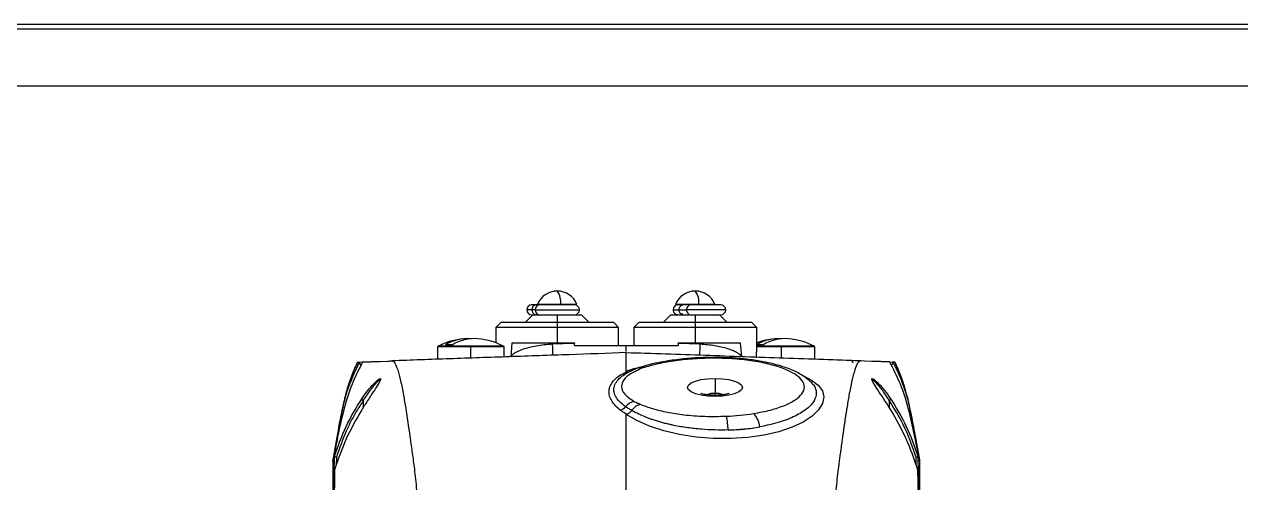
# Model space of a CAD drawing. Header units: millimetres. Extents: x -13464 to 9471, y -517 to 17126.
# Drawn here: x -10179.2 to -9932.5, y 4731.4 to 4824.3 of the extents above; entities that cross this region are included whole.
import ezdxf

# ---------------------------------------------------------------- set-up
doc = ezdxf.new("R2010")
doc.units = ezdxf.units.MM

msp = doc.modelspace()

# ---------------------------------------------------------------- linework, layer by layer
at = {"color": 7, "linetype": 'Continuous', "lineweight": 25}
for p, q in [((-9736.83, 4824.3), (-10350.43, 4824.3)), ((-9694.13, 4823.3), (-10257.13, 4823.3)), ((-9694.13, 4811.76), (-10257.13, 4811.76)), ((-10076.2, 4766.45), (-10077.28, 4766.45)), ((-10075.47, 4767.45), (-10076.28, 4767.45)), ((-10075.6, 4766.45), (-10076.2, 4766.45)), ((-10075.6, 4766.45), (-10066.6, 4766.45)), ((-10074.6, 4767.45), (-10075.47, 4767.45)), ((-10070.38, 4767.55), (-10075.1, 4767.55)), ((-10067.6, 4767.45), (-10074.6, 4767.45)), ((-10073.85, 4767.55), (-10073.85, 4767.45)), ((-10071.1, 4767.55), (-10071.1, 4767.45)), ((-10067.1, 4767.55), (-10070.38, 4767.55)), ((-10068.35, 4767.45), (-10068.35, 4767.55)), ((-10047.6, 4766.45), (-10046.38, 4766.45)), ((-10042.38, 4767.55), (-10047.1, 4767.55)), ((-10045.65, 4767.45), (-10046.6, 4767.45)), ((-10046.38, 4766.45), (-10044.92, 4766.45)), ((-10045.85, 4767.55), (-10045.85, 4767.45)), ((-10045.85, 4765.79), (-10045.85, 4765.35)), ((-10043.92, 4767.45), (-10045.65, 4767.45)), ((-10036.92, 4766.45), (-10044.92, 4766.45)), ((-10037.92, 4767.45), (-10043.92, 4767.45)), ((-10043.1, 4767.55), (-10043.1, 4767.45)), ((-10039.1, 4767.55), (-10042.38, 4767.55)), ((-10040.35, 4767.45), (-10040.35, 4767.55)), ((-10082.55, 4763.85), (-10083.55, 4762.85)), ((-10071.1, 4763.85), (-10082.55, 4763.85)), ((-10076.1, 4765.35), (-10077.6, 4763.85)), ((-10076.28, 4765.45), (-10075.47, 4765.45)), ((-10071.1, 4765.35), (-10076.1, 4765.35)), ((-10075.47, 4765.45), (-10074.6, 4765.45)), ((-10074.6, 4765.45), (-10067.6, 4765.45)), ((-10073.85, 4765.45), (-10073.85, 4765.35)), ((-10071.1, 4765.45), (-10071.1, 4765.35)), ((-10071.1, 4765.35), (-10071.1, 4763.85)), ((-10066.1, 4765.35), (-10071.1, 4765.35)), ((-10071.1, 4763.85), (-10071.1, 4762.85)), ((-10059.65, 4763.85), (-10071.1, 4763.85)), ((-10068.35, 4765.35), (-10068.35, 4765.45)), ((-10064.6, 4763.85), (-10066.1, 4765.35)), ((-10058.65, 4762.85), (-10059.65, 4763.85)), ((-10054.55, 4763.85), (-10055.55, 4762.85)), ((-10043.1, 4763.85), (-10054.55, 4763.85)), ((-10048.1, 4765.35), (-10049.6, 4763.85)), ((-10043.1, 4765.35), (-10048.1, 4765.35)), ((-10046.6, 4765.45), (-10045.85, 4765.45)), ((-10045.65, 4765.45), (-10043.92, 4765.45)), ((-10043.92, 4765.45), (-10037.92, 4765.45)), ((-10043.1, 4765.45), (-10043.1, 4765.35)), ((-10043.1, 4765.35), (-10043.1, 4763.85)), ((-10038.1, 4765.35), (-10043.1, 4765.35)), ((-10043.1, 4763.85), (-10043.1, 4762.85)), ((-10031.65, 4763.85), (-10043.1, 4763.85)), ((-10040.35, 4765.35), (-10040.35, 4765.45)), ((-10036.6, 4763.85), (-10038.1, 4765.35)), ((-10030.65, 4762.85), (-10031.65, 4763.85)), ((-10083.55, 4762.85), (-10083.55, 4759.78)), ((-10071.1, 4762.85), (-10083.55, 4762.85)), ((-10058.65, 4762.85), (-10071.1, 4762.85)), ((-10071.1, 4762.85), (-10071.1, 4759.75)), ((-10058.65, 4759.25), (-10058.65, 4762.85)), ((-10055.55, 4762.85), (-10055.55, 4759.25)), ((-10043.1, 4762.85), (-10055.55, 4762.85)), ((-10030.65, 4762.85), (-10043.1, 4762.85)), ((-10043.1, 4762.85), (-10043.1, 4759.75)), ((-10030.65, 4757.98), (-10030.65, 4762.85)), ((-10095.35, 4758.93), (-10095.35, 4756.43)), ((-10088.6, 4758.93), (-10095.35, 4758.93)), ((-10088.6, 4759.11), (-10095.24, 4759.11)), ((-10088.6, 4759.11), (-10088.6, 4758.93)), ((-10081.96, 4759.11), (-10088.6, 4759.11)), ((-10088.6, 4756.67), (-10088.6, 4758.93)), ((-10081.85, 4758.93), (-10088.6, 4758.93)), ((-10081.85, 4756.9), (-10081.85, 4758.93)), ((-10080.28, 4759.75), (-10080.52, 4756.95)), ((-10080.28, 4759.75), (-10072.1, 4759.75)), ((-10072.1, 4759.54), (-10072.1, 4759.75)), ((-10072.1, 4759.75), (-10067.6, 4759.75)), ((-10072.1, 4759.54), (-10067.6, 4759.7)), ((-10067.6, 4759.75), (-10067.6, 4759.7)), ((-10057.1, 4758.03), (-10057.1, 4759.25)), ((-10046.6, 4759.75), (-10042.1, 4759.75)), ((-10046.6, 4759.7), (-10046.6, 4759.75)), ((-10046.6, 4759.7), (-10042.1, 4759.54)), ((-10042.1, 4759.54), (-10042.1, 4759.75)), ((-10042.1, 4759.75), (-10033.93, 4759.75)), ((-10033.68, 4756.94), (-10033.93, 4759.75)), ((-10025.6, 4759.11), (-10030.65, 4759.11)), ((-10025.6, 4758.93), (-10030.65, 4758.93)), ((-10025.6, 4759.11), (-10025.6, 4758.93)), ((-10018.96, 4759.11), (-10025.6, 4759.11)), ((-10025.6, 4756.66), (-10025.6, 4758.93)), ((-10018.85, 4758.93), (-10025.6, 4758.93)), ((-10018.85, 4756.43), (-10018.85, 4758.93)), ((-10111.46, 4755.85), (-10111.19, 4755.86)), ((-10111.19, 4755.86), (-10110.52, 4755.89)), ((-10108.75, 4755.95), (-10105.45, 4756.06)), ((-10051.5, 4757.56), (-10057.1, 4757.75)), ((-10009.62, 4756.11), (-10018.85, 4756.43)), ((-10009.61, 4756.09), (-10014.38, 4756.26)), ((-10008.75, 4756.06), (-10009.46, 4756.09)), ((-10005.45, 4755.95), (-10008.75, 4756.06)), ((-10003.68, 4755.89), (-10003.01, 4755.86)), ((-10110.8, 4755.38), (-10111.05, 4755.37)), ((-10111.05, 4755.37), (-10111, 4755.3)), ((-10054.48, 4754.75), (-10056.9, 4753.7)), ((-10055.09, 4754.53), (-10056.82, 4754.03)), ((-10003.42, 4755.42), (-10003.44, 4755.42)), ((-10039.1, 4752.55), (-10039.1, 4749.52)), ((-10039.1, 4749.11), (-10039.1, 4749.52)), ((-10039.1, 4748.89), (-10039.1, 4749.11)), ((-10110.44, 4748.08), (-10110.45, 4746.66)), ((-10003.76, 4748.08), (-10003.76, 4746.66)), ((-10115.67, 4740.98), (-10116.29, 4737.51)), ((-10116.29, 4737.51), (-10115.66, 4740.97)), ((-9997.91, 4737.51), (-9998.38, 4740.09)), ((-9998.37, 4740.09), (-9997.91, 4737.51)), ((-10116.6, 4735.75), (-10116.5, 4736.33)), ((-10116.55, 4736.04), (-10116.29, 4737.51)), ((-10116.55, 4720.08), (-10116.25, 4736.75)), ((-10116.54, 4735.78), (-10116.55, 4736.04)), ((-10115.89, 4736.6), (-10115.91, 4734.94)), ((-9998.29, 4734.94), (-9998.32, 4736.6)), ((-9997.95, 4736.75), (-9997.65, 4720.08)), ((-9997.91, 4737.51), (-9997.66, 4736.04)), ((-9997.6, 4735.75), (-9997.71, 4736.33)), ((-9997.66, 4736.04), (-9997.66, 4735.78)), ((-9997.6, 4735.75), (-9997.66, 4736.04)), ((-10116.6, 4735.75), (-10116.6, 4735.75)), ((-10116.6, 4735.75), (-10116.6, 4707.24)), ((-10116.27, 4734.03), (-10116.55, 4718.05)), ((-9997.65, 4718.05), (-9997.94, 4734.03)), ((-9997.6, 4735.75), (-9997.6, 4707.24))]:
    msp.add_line(p, q, dxfattribs=at)
at = {"color": 7, "linetype": 'Continuous', "lineweight": 25, "flags": 128}
for points in [[(-10046.38, 4766.45), (-10046.35, 4766.75), (-10046.25, 4767.02), (-10046.1, 4767.24), (-10045.91, 4767.39), (-10045.69, 4767.45), (-10045.65, 4767.45)], [(-10045.65, 4765.45), (-10045.69, 4765.45), (-10045.91, 4765.52), (-10046.1, 4765.67), (-10046.25, 4765.88), (-10046.35, 4766.16), (-10046.38, 4766.45)], [(-10072.1, 4759.54), (-10072.07, 4758.63), (-10072.04, 4757.76), (-10072.02, 4757.19)], [(-10042.19, 4757.2), (-10042.17, 4757.59), (-10042.14, 4758.53), (-10042.1, 4759.54)], [(-10108.75, 4755.95), (-10106.91, 4756.01), (-10105.45, 4756.06)], [(-10005.45, 4755.95), (-10007.3, 4756.01), (-10008.75, 4756.06)], [(-10021.32, 4753.11), (-10021.32, 4753.11), (-10019.5, 4752.21), (-10018.16, 4751.18), (-10017.33, 4750.03), (-10017.04, 4748.8), (-10017.29, 4747.5), (-10018.08, 4746.18), (-10019.39, 4744.91), (-10021.2, 4743.71), (-10023.47, 4742.65), (-10026.15, 4741.75), (-10029.15, 4741.05), (-10032.43, 4740.58), (-10035.87, 4740.35), (-10039.4, 4740.38), (-10042.89, 4740.65), (-10046.3, 4741.18), (-10049.49, 4741.93), (-10052.4, 4742.87), (-10054.96, 4743.99), (-10057.1, 4745.23), (-10057.1, 4745.23)], [(-10039.1, 4748.89), (-10040.54, 4748.95), (-10041.88, 4749.14), (-10043.03, 4749.43), (-10043.92, 4749.81), (-10044.47, 4750.25), (-10044.66, 4750.72), (-10044.47, 4751.19), (-10043.92, 4751.63), (-10043.03, 4752.01), (-10041.88, 4752.3), (-10040.54, 4752.48), (-10039.1, 4752.55)], [(-10039.1, 4752.55), (-10037.66, 4752.48), (-10036.32, 4752.3), (-10035.17, 4752.01), (-10034.29, 4751.63), (-10033.73, 4751.19), (-10033.54, 4750.72), (-10033.73, 4750.25), (-10034.29, 4749.81), (-10035.17, 4749.43), (-10036.32, 4749.14), (-10037.66, 4748.95), (-10039.1, 4748.89)]]:
    msp.add_lwpolyline(points, dxfattribs=at)
at = {"color": 7, "linetype": 'Continuous', "lineweight": 25}
for centre, radius, start, end in [((-10071.1, 4765.94), 4.31, 90, 158.0387), ((-10071.1, 4765.94), 4.31, 21.9613, 90), ((-10074.09, 4768), 3.74, 353.141, 36.9952), ((-10043.1, 4765.94), 4.31, 90, 158.0387), ((-10043.1, 4765.94), 4.31, 21.9613, 90), ((-10046.09, 4768), 3.74, 353.141, 36.9952), ((-10076.28, 4766.45), 1, 90, 180), ((-10076.28, 4766.45), 1, 180, 270), ((-10075.31, 4766.57), 0.897, 100.3567, 187.5219), ((-10075.31, 4766.34), 0.897, 172.4781, 259.6433), ((-10074.6, 4766.45), 1, 90, 180), ((-10074.6, 4766.45), 1, 180, 270), ((-10067.6, 4766.45), 1, 0, 90), ((-10067.6, 4766.45), 1, 270, 0), ((-10046.6, 4766.45), 1, 90, 180), ((-10043.92, 4766.45), 1, 90, 180), ((-10043.92, 4766.45), 1, 180, 270), ((-10037.92, 4766.45), 1, 0, 90), ((-10037.92, 4766.45), 1, 270, 0), ((-10095.15, 4758.93), 0.2, 116.1949, 180), ((-10088.6, 4745.61), 15.04, 95.658, 116.1949), ((-10089.25, 4752.04), 8.58, 85.6531, 121.8672), ((-10093.11, 4753.1), 6.26, 83.8194, 96.1806), ((-10087.9, 4752.01), 8.6, 84.8111, 121.794), ((-10088.6, 4745.61), 15.04, 63.8051, 84.342), ((-10082.05, 4758.93), 0.2, 0, 63.8051), ((-10026.25, 4752.06), 8.56, 85.6355, 120.9298), ((-10025.6, 4745.61), 15.04, 95.658, 109.6218), ((-10030.11, 4753.1), 6.26, 83.8184, 95.0054), ((-10024.9, 4752.01), 8.6, 84.8111, 121.794), ((-10025.6, 4745.61), 15.04, 63.8051, 84.342), ((-10019.05, 4758.93), 0.2, 0, 63.8051), ((-10110.18, 4748.59), 0.579, 197.1323, 242.9121), ((-10039.28, 4745.34), 4.18, 87.6279, 111.2338), ((-10038.93, 4745.33), 4.19, 68.893, 92.3497), ((-10004.03, 4748.59), 0.579, 297.0879, 342.8677), ((-10058.88, 4748.3), 2.21, 284.2903, 317.8389), ((-10054.83, 4744.89), 3.08, 102.4701, 141.3881), ((-10038.75, 4793.09), 48.25, 272.3137, 278.917), ((-10048, 4742.01), 11.55, 0.4338, 14.3845), ((-10034.25, 4742.44), 4.22, 4.0143, 45.1151), ((-10038.7, 4797.9), 55.85, 272.3137, 278.917)]:
    msp.add_arc(centre, radius, start, end, dxfattribs=at)
for points, knots in [([(-10047.6, 4766.45), (-10047.59, 4766.33), (-10047.56, 4766.06), (-10047.29, 4765.71), (-10046.93, 4765.5), (-10046.44, 4765.43), (-10046.08, 4765.47), (-10045.8, 4765.46), (-10045.65, 4765.45)], [0, 0, 0, 0, 0.122018, 0.25642, 0.388348, 0.506922, 0.734729, 1, 1, 1, 1]), ([(-10080.47, 4756.94), (-10080.39, 4757.07), (-10080.26, 4757.29), (-10079.86, 4757.63), (-10079.36, 4757.93), (-10078.74, 4758.23), (-10077.91, 4758.55), (-10076.81, 4758.87), (-10075.34, 4759.18), (-10073.76, 4759.42), (-10072.65, 4759.5), (-10072.1, 4759.54)], [0, 0, 0, 0, 0.109545, 0.191831, 0.290868, 0.380637, 0.461239, 0.60069, 0.730297, 0.867416, 1, 1, 1, 1]), ([(-10067.6, 4759.25), (-10067.6, 4759.34), (-10067.6, 4759.48), (-10067.6, 4759.63), (-10067.6, 4759.7)], [0, 0, 0, 0, 0.559999, 1, 1, 1, 1]), ([(-10067.6, 4759.25), (-10065.64, 4759.25), (-10062.14, 4759.25), (-10058.64, 4759.25), (-10057.1, 4759.25)], [0, 0, 0, 0, 0.562028, 1, 1, 1, 1]), ([(-10057.1, 4759.25), (-10055.15, 4759.25), (-10051.65, 4759.25), (-10048.15, 4759.25), (-10046.6, 4759.25)], [0, 0, 0, 0, 0.558013, 1, 1, 1, 1]), ([(-10046.6, 4759.7), (-10046.6, 4759.61), (-10046.6, 4759.46), (-10046.6, 4759.32), (-10046.6, 4759.25)], [0, 0, 0, 0, 0.560001, 1, 1, 1, 1]), ([(-10042.1, 4759.54), (-10041.6, 4759.5), (-10040.59, 4759.43), (-10039.15, 4759.23), (-10037.79, 4758.96), (-10036.79, 4758.7), (-10036.08, 4758.46), (-10035.6, 4758.28), (-10035.14, 4758.08), (-10034.66, 4757.83), (-10034.14, 4757.47), (-10033.81, 4757.16), (-10033.75, 4756.96), (-10033.75, 4756.94)], [0, 0, 0, 0, 0.120604, 0.244772, 0.363241, 0.489138, 0.545043, 0.604412, 0.667275, 0.733663, 0.832802, 0.977855, 1, 1, 1, 1]), ([(-10111.61, 4755.86), (-10111.72, 4755.62), (-10111.94, 4755.15), (-10112.27, 4754.4), (-10112.59, 4753.64), (-10112.88, 4752.91), (-10113.14, 4752.18), (-10113.36, 4751.54), (-10113.54, 4750.97), (-10113.67, 4750.54), (-10113.86, 4749.86), (-10114.04, 4749.2), (-10114.19, 4748.57), (-10114.4, 4747.7), (-10114.63, 4746.63), (-10114.89, 4745.33), (-10115.18, 4743.81), (-10115.47, 4742.34), (-10115.62, 4741.36), (-10115.68, 4740.98)], [0, 0, 0, 0, 0.123144, 0.2433, 0.344751, 0.427762, 0.492607, 0.539697, 0.556882, 0.570176, 0.588816, 0.599291, 0.620084, 0.648056, 0.697531, 0.761734, 0.84135, 0.936999, 1, 1, 1, 1]), ([(-10115.66, 4740.97), (-10115.5, 4741.9), (-10114.96, 4744.93), (-10113.9, 4750.07), (-10112.1, 4753.91), (-10111.2, 4755.83)], [0, 0, 0, 0, 0.181308, 0.589596, 1, 1, 1, 1]), ([(-10113.02, 4752.22), (-10112.88, 4752.62), (-10112.45, 4753.86), (-10111.89, 4755.05), (-10111.51, 4755.85)], [0, 0, 0, 0, 0.326631, 1, 1, 1, 1]), ([(-10111.59, 4755.85), (-10111.6, 4755.85), (-10111.62, 4755.85), (-10111.47, 4755.85), (-10111.37, 4755.86), (-10111.27, 4755.86), (-10111.19, 4755.86)], [0, 0, 0, 0, 0.499524, 0.517284, 0.647363, 1, 1, 1, 1]), ([(-10111.2, 4755.83), (-10111.19, 4755.84), (-10111.19, 4755.86), (-10111.19, 4755.86), (-10111.19, 4755.86)], [0, 0, 0, 0, 0.487336, 1, 1, 1, 1]), ([(-10111.2, 4755.83), (-10111.2, 4755.81), (-10111.21, 4755.76), (-10111.18, 4755.65), (-10111.12, 4755.52), (-10111.08, 4755.43), (-10111.05, 4755.37)], [0, 0, 0, 0, 0.237929, 0.49978, 0.721685, 1, 1, 1, 1]), ([(-10110.52, 4755.89), (-10110.57, 4755.8), (-10110.66, 4755.64), (-10110.75, 4755.49), (-10110.79, 4755.42)], [0, 0, 0, 0, 0.559999, 1, 1, 1, 1]), ([(-10110.52, 4755.89), (-10110.19, 4755.9), (-10109.6, 4755.92), (-10109.01, 4755.94), (-10108.75, 4755.95)], [0, 0, 0, 0, 0.56, 1, 1, 1, 1]), ([(-10110.52, 4755.89), (-10110.52, 4755.89), (-10110.52, 4755.89), (-10110.52, 4755.89), (-10110.52, 4755.89)], [0, 0, 0, 0, 0.560002, 1, 1, 1, 1]), ([(-10105.45, 4756.06), (-10105.29, 4756.07), (-10105.08, 4756.08), (-10104.84, 4756.09), (-10104.77, 4756.09), (-10104.74, 4756.09)], [0, 0, 0, 0, 0.680373, 0.885279, 1, 1, 1, 1]), ([(-10104.74, 4756.09), (-10104.72, 4756.09), (-10104.67, 4756.11), (-10104.63, 4756.11), (-10104.61, 4756.11)], [0, 0, 0, 0, 0.4520487, 1, 1, 1, 1]), ([(-10104.61, 4756.11), (-10104.42, 4756.03), (-10104.04, 4755.86), (-10103.64, 4754.81), (-10103.45, 4754.29)], [0, 0, 0, 0, 0.503707, 1, 1, 1, 1]), ([(-10057.1, 4757.77), (-10060.95, 4757.63), (-10068.83, 4757.36), (-10080.78, 4756.94), (-10092.77, 4756.53), (-10100.7, 4756.25), (-10104.59, 4756.11)], [0, 0, 0, 0, 0.2436595, 0.4986716, 0.7537765, 1, 1, 1, 1]), ([(-10033.02, 4756.92), (-10033.06, 4756.92), (-10035.77, 4757.01), (-10041.18, 4757.21), (-10049.15, 4757.5), (-10054.44, 4757.65), (-10057.1, 4757.72)], [0, 0, 0, 0, 0.004294, 0.332179, 0.664479, 1, 1, 1, 1]), ([(-10057.1, 4754.04), (-10057.1, 4754.68), (-10057.1, 4755.97), (-10057.1, 4757.09), (-10057.1, 4757.65), (-10057.1, 4757.67), (-10057.1, 4757.68)], [0, 0, 0, 0, 0.329833, 0.661517, 0.925102, 1, 1, 1, 1]), ([(-10019.41, 4751.56), (-10019.8, 4751.94), (-10020.51, 4752.65), (-10021.81, 4753.46), (-10023.09, 4754.1), (-10024.32, 4754.59), (-10025.73, 4755.07), (-10027.37, 4755.52), (-10029.56, 4756), (-10032.18, 4756.4), (-10035.22, 4756.7), (-10038.16, 4756.82), (-10040.78, 4756.81), (-10042.64, 4756.73), (-10044.02, 4756.64), (-10045.35, 4756.52), (-10046.94, 4756.35), (-10048.79, 4756.08), (-10050.78, 4755.72), (-10052.8, 4755.27), (-10053.99, 4754.89), (-10054.56, 4754.71)], [0, 0, 0, 0, 0.065637, 0.119602, 0.161948, 0.206833, 0.246631, 0.296883, 0.352856, 0.42957, 0.50029, 0.576437, 0.638819, 0.686114, 0.70954, 0.738351, 0.783132, 0.827143, 0.880428, 0.943003, 1, 1, 1, 1]), ([(-10031.27, 4745.43), (-10030.1, 4745.65), (-10027.74, 4746.09), (-10024.89, 4747.06), (-10022.71, 4748.18), (-10021.33, 4749.44), (-10020.82, 4750.77), (-10021.25, 4752.1), (-10022.62, 4753.36), (-10024.85, 4754.48), (-10027.79, 4755.41), (-10031.27, 4756.1), (-10035.12, 4756.54), (-10039.17, 4756.69), (-10043.22, 4756.56), (-10047.1, 4756.17), (-10050.73, 4755.55), (-10052.76, 4754.96), (-10053.77, 4754.67)], [0, 0, 0, 0, 0.062588, 0.12515, 0.187697, 0.249965, 0.31249, 0.374946, 0.437235, 0.499813, 0.562393, 0.624743, 0.687279, 0.749831, 0.812158, 0.874759, 0.937222, 1, 1, 1, 1]), ([(-10009.75, 4756.07), (-10012.21, 4756.18), (-10017.28, 4756.39), (-10025.03, 4756.64), (-10030.39, 4756.82), (-10033.02, 4756.92)], [0, 0, 0, 0, 0.323773, 0.667025, 1, 1, 1, 1]), ([(-10030.71, 4756.75), (-10030.7, 4756.92), (-10030.7, 4757.25), (-10030.68, 4757.66), (-10030.66, 4757.93), (-10030.65, 4757.97), (-10030.65, 4757.98)], [0, 0, 0, 0, 0.264204, 0.528197, 0.792061, 1, 1, 1, 1]), ([(-10011.08, 4755.69), (-10011.09, 4755.75), (-10011.11, 4755.87), (-10011.22, 4756.02), (-10011.37, 4756.13), (-10011.48, 4756.15), (-10011.54, 4756.16)], [0, 0, 0, 0, 0.250472, 0.500135, 0.755395, 1, 1, 1, 1]), ([(-10009.75, 4755.98), (-10009.9, 4755.91), (-10010.23, 4755.74), (-10010.56, 4754.82), (-10010.75, 4754.29)], [0, 0, 0, 0, 0.422354, 1, 1, 1, 1]), ([(-10009.46, 4756.09), (-10009.48, 4756.09), (-10009.53, 4756.11), (-10009.57, 4756.11), (-10009.59, 4756.11)], [0, 0, 0, 0, 0.449712, 1, 1, 1, 1]), ([(-10003.68, 4755.89), (-10004.01, 4755.9), (-10004.61, 4755.92), (-10005.19, 4755.94), (-10005.45, 4755.95)], [0, 0, 0, 0, 0.56, 1, 1, 1, 1]), ([(-10003.68, 4755.89), (-10003.68, 4755.89), (-10003.68, 4755.89), (-10003.68, 4755.89), (-10003.68, 4755.89)], [0, 0, 0, 0, 0.559998, 1, 1, 1, 1]), ([(-10003.42, 4755.42), (-10003.47, 4755.51), (-10003.55, 4755.66), (-10003.64, 4755.82), (-10003.68, 4755.89)], [0, 0, 0, 0, 0.560001, 1, 1, 1, 1]), ([(-10003.2, 4755.3), (-10003.17, 4755.36), (-10003.1, 4755.47), (-10003.04, 4755.62), (-10003, 4755.75), (-10003.01, 4755.81), (-10003.01, 4755.83)], [0, 0, 0, 0, 0.2918286, 0.5003377, 0.7644993, 1, 1, 1, 1]), ([(-10003.01, 4755.86), (-10003.01, 4755.86), (-10003.02, 4755.86), (-10003.01, 4755.84), (-10003.01, 4755.83)], [0, 0, 0, 0, 0.512666, 1, 1, 1, 1]), ([(-10002.61, 4755.85), (-10002.6, 4755.85), (-10002.57, 4755.85), (-10002.77, 4755.86), (-10002.92, 4755.86), (-10003.01, 4755.86)], [0, 0, 0, 0, 0.280049, 0.559951, 1, 1, 1, 1]), ([(-10003.01, 4755.83), (-10002.31, 4754.4), (-10000.9, 4751.55), (-9999.66, 4746.9), (-9998.9, 4743.07), (-9998.5, 4740.8), (-9998.37, 4740.09)], [0, 0, 0, 0, 0.291197, 0.58169, 0.870573, 1, 1, 1, 1]), ([(-10002.69, 4755.85), (-10002.31, 4755.05), (-10001.75, 4753.86), (-10001.32, 4752.62), (-10001.18, 4752.22)], [0, 0, 0, 0, 0.673369, 1, 1, 1, 1]), ([(-10002.61, 4755.85), (-10002.6, 4755.85), (-10002.59, 4755.85), (-10002.6, 4755.85), (-10002.61, 4755.85), (-10002.61, 4755.85)], [0, 0, 0, 0, 0.306506, 0.759544, 1, 1, 1, 1]), ([(-9998.37, 4740.09), (-9998.46, 4740.64), (-9998.64, 4741.69), (-9998.9, 4743.14), (-9999.13, 4744.36), (-9999.32, 4745.31), (-9999.47, 4746.07), (-9999.59, 4746.66), (-9999.68, 4747.07), (-9999.78, 4747.52), (-9999.91, 4748.12), (-10000.09, 4748.88), (-10000.33, 4749.8), (-10000.62, 4750.82), (-10000.98, 4751.93), (-10001.42, 4753.14), (-10001.95, 4754.46), (-10002.38, 4755.38), (-10002.6, 4755.85)], [0, 0, 0, 0, 0.1151653, 0.2196621, 0.2806179, 0.3271162, 0.3598733, 0.3715946, 0.380772, 0.389283, 0.4007029, 0.4353477, 0.4871217, 0.556332, 0.6429836, 0.747102, 0.8689165, 1, 1, 1, 1]), ([(-10110.79, 4755.42), (-10111.56, 4753.89), (-10113.1, 4750.84), (-10114.49, 4745.94), (-10115.47, 4741.51), (-10116.02, 4738.72), (-10116.24, 4737.57)], [0, 0, 0, 0, 0.271815, 0.54287, 0.812478, 1, 1, 1, 1]), ([(-10110.76, 4755.42), (-10110.77, 4755.42), (-10110.79, 4755.43), (-10110.79, 4755.42), (-10110.79, 4755.42)], [0, 0, 0, 0, 0.189233, 1, 1, 1, 1]), ([(-10103.45, 4754.29), (-10103.25, 4753.59), (-10102.85, 4752.21), (-10102.47, 4750.16), (-10102.27, 4749.13)], [0, 0, 0, 0, 0.500102, 1, 1, 1, 1]), ([(-10058.33, 4746.15), (-10058.73, 4746.49), (-10059.52, 4747.18), (-10060.24, 4748.24), (-10060.61, 4749.31), (-10060.6, 4750.35), (-10060.23, 4751.35), (-10059.52, 4752.28), (-10058.51, 4753.14), (-10057.57, 4753.64), (-10057.1, 4753.89)], [0, 0, 0, 0, 0.126189, 0.252041, 0.376572, 0.501617, 0.626418, 0.750765, 0.875885, 1, 1, 1, 1]), ([(-10057.24, 4746.81), (-10057.68, 4747.15), (-10058.56, 4747.84), (-10059.33, 4748.92), (-10059.67, 4750), (-10059.55, 4751.06), (-10059, 4752.06), (-10058.15, 4752.94), (-10057.31, 4753.43), (-10056.95, 4753.65)], [0, 0, 0, 0, 0.15003, 0.298848, 0.447536, 0.594335, 0.741767, 0.887756, 1, 1, 1, 1]), ([(-10053.77, 4754.67), (-10054.61, 4754.3), (-10056.28, 4753.58), (-10057.72, 4752.29), (-10058.24, 4750.86), (-10057.66, 4749.33), (-10056.22, 4748.38), (-10055.49, 4747.9)], [0, 0, 0, 0, 0.1877305, 0.3739396, 0.5607866, 0.7805479, 1, 1, 1, 1]), ([(-10057.1, 4754.04), (-10056.44, 4754.28), (-10055.47, 4754.63), (-10054.21, 4754.86), (-10053.81, 4754.93)], [0, 0, 0, 0, 0.68331, 1, 1, 1, 1]), ([(-10056.82, 4754.03), (-10056.85, 4754.02), (-10056.89, 4754.01), (-10056.96, 4754), (-10057.02, 4754), (-10057.06, 4754), (-10057.08, 4754.01), (-10057.1, 4754.02), (-10057.1, 4754.03), (-10057.1, 4754.04)], [0, 0, 0, 0, 0.230752, 0.407987, 0.55595, 0.632757, 0.711083, 0.836312, 1, 1, 1, 1]), ([(-10057.1, 4753.89), (-10057.05, 4753.92), (-10056.96, 4753.96), (-10056.86, 4754.01), (-10056.82, 4754.03)], [0, 0, 0, 0, 0.56, 1, 1, 1, 1]), ([(-10056.95, 4753.65), (-10056.84, 4753.71), (-10056.3, 4754.07), (-10055.53, 4754.37), (-10054.9, 4754.61)], [0, 0, 0, 0, 0.1924443, 1, 1, 1, 1]), ([(-10054.9, 4754.61), (-10054.91, 4754.61), (-10054.91, 4754.6), (-10054.94, 4754.59), (-10055, 4754.57), (-10055.05, 4754.55), (-10055.09, 4754.53)], [0, 0, 0, 0, 0.069214, 0.146146, 0.346034, 1, 1, 1, 1]), ([(-10053.77, 4754.67), (-10053.99, 4754.72), (-10054.27, 4754.79), (-10054.51, 4754.71), (-10054.56, 4754.7)], [0, 0, 0, 0, 0.799171, 1, 1, 1, 1]), ([(-10010.75, 4754.29), (-10010.95, 4753.59), (-10011.35, 4752.21), (-10011.74, 4750.16), (-10011.93, 4749.13)], [0, 0, 0, 0, 0.5001024, 1, 1, 1, 1]), ([(-9997.96, 4737.57), (-9998.19, 4738.72), (-9998.73, 4741.51), (-9999.71, 4745.94), (-10001.1, 4750.84), (-10002.65, 4753.89), (-10003.42, 4755.42)], [0, 0, 0, 0, 0.187506, 0.457075, 0.7282, 1, 1, 1, 1]), ([(-10110.73, 4748.42), (-10110.33, 4748.99), (-10109.53, 4750.12), (-10108.49, 4751.3), (-10107.74, 4752.03), (-10107.27, 4752.41), (-10106.95, 4752.57), (-10106.86, 4752.45), (-10107.01, 4752.04), (-10107.48, 4751.21), (-10108.37, 4749.85), (-10109.56, 4748.07), (-10110.34, 4746.83), (-10110.73, 4746.21)], [0, 0, 0, 0, 0.124415, 0.249111, 0.311826, 0.374132, 0.43659, 0.499055, 0.561607, 0.624384, 0.749233, 0.874557, 1, 1, 1, 1]), ([(-10107.04, 4752.1), (-10107.04, 4752.14), (-10107.06, 4752.24), (-10107.32, 4752.09), (-10107.67, 4751.78), (-10108.02, 4751.41), (-10108.53, 4750.83), (-10109.36, 4749.77), (-10110.06, 4748.67), (-10110.44, 4748.08)], [0, 0, 0, 0, 0.096498, 0.214889, 0.345668, 0.41746, 0.494091, 0.724624, 1, 1, 1, 1]), ([(-10107.07, 4751.96), (-10107.05, 4752.01), (-10107.02, 4752.08), (-10107.03, 4752.09), (-10107.04, 4752.1)], [0, 0, 0, 0, 0.694872, 1, 1, 1, 1]), ([(-10019.57, 4751.61), (-10019.42, 4751.48), (-10018.72, 4750.89), (-10018.45, 4749.66), (-10018.84, 4748.02), (-10020.32, 4746.38), (-10022.73, 4744.88), (-10025.97, 4743.59), (-10028.68, 4743.02), (-10030.04, 4742.73)], [0, 0, 0, 0, 0.041925, 0.200608, 0.359498, 0.518037, 0.677888, 0.83855, 1, 1, 1, 1]), ([(-10003.47, 4746.21), (-10003.86, 4746.82), (-10004.64, 4748.05), (-10005.81, 4749.82), (-10006.71, 4751.19), (-10007.17, 4752), (-10007.33, 4752.36), (-10007.29, 4752.41), (-10007.29, 4752.41)], [0, 0, 0, 0, 0.243563, 0.487101, 0.732357, 0.854631, 0.977288, 1, 1, 1, 1]), ([(-10007.29, 4752.41), (-10007.28, 4752.47), (-10007.26, 4752.58), (-10006.94, 4752.42), (-10006.48, 4752.05), (-10005.73, 4751.32), (-10004.69, 4750.13), (-10003.88, 4748.99), (-10003.48, 4748.42)], [0, 0, 0, 0, 0.103761, 0.231647, 0.359416, 0.487748, 0.743485, 1, 1, 1, 1]), ([(-10003.76, 4748.08), (-10004.15, 4748.68), (-10004.64, 4749.46), (-10005.26, 4750.29), (-10005.59, 4750.71), (-10006, 4751.21), (-10006.46, 4751.71), (-10006.9, 4752.11), (-10007.14, 4752.23), (-10007.21, 4752.16), (-10007.15, 4752.01), (-10007.14, 4751.97)], [0, 0, 0, 0, 0.263446, 0.341603, 0.41511, 0.48415, 0.62497, 0.749232, 0.86182, 0.969224, 1, 1, 1, 1]), ([(-10116.25, 4736.75), (-10115.54, 4738.8), (-10114.11, 4742.91), (-10111.85, 4746.59), (-10110.73, 4748.42)], [0, 0, 0, 0, 0.499649, 1, 1, 1, 1]), ([(-10102.27, 4749.13), (-10102.2, 4748.72), (-10102.05, 4747.88), (-10101.9, 4746.98), (-10101.83, 4746.53)], [0, 0, 0, 0, 0.499328, 1, 1, 1, 1]), ([(-10039.1, 4749.11), (-10039.28, 4749.12), (-10039.79, 4749.12), (-10040.57, 4749.19), (-10041.32, 4749.32), (-10041.77, 4749.44), (-10041.97, 4749.52), (-10041.94, 4749.51), (-10041.94, 4749.5)], [0, 0, 0, 0, 0.12862, 0.375415, 0.590354, 0.784322, 0.948874, 1, 1, 1, 1]), ([(-10036.26, 4749.51), (-10036.27, 4749.51), (-10036.28, 4749.5), (-10036.55, 4749.4), (-10037.06, 4749.28), (-10037.81, 4749.17), (-10038.54, 4749.12), (-10038.98, 4749.12), (-10039.1, 4749.11)], [0, 0, 0, 0, 0.115827, 0.272007, 0.460166, 0.676475, 0.911625, 1, 1, 1, 1]), ([(-10011.93, 4749.13), (-10012, 4748.72), (-10012.15, 4747.88), (-10012.3, 4746.98), (-10012.37, 4746.53)], [0, 0, 0, 0, 0.499559, 1, 1, 1, 1]), ([(-10003.48, 4748.42), (-10002.35, 4746.59), (-10000.1, 4742.91), (-9998.67, 4738.8), (-9997.95, 4736.75)], [0, 0, 0, 0, 0.500351, 1, 1, 1, 1]), ([(-10110.73, 4746.21), (-10111.85, 4744.26), (-10114.07, 4740.36), (-10115.53, 4736.13), (-10116.27, 4734.02)], [0, 0, 0, 0, 0.500107, 1, 1, 1, 1]), ([(-10110.44, 4748.08), (-10111.08, 4747.08), (-10112.35, 4745.09), (-10114.23, 4741.27), (-10115.26, 4738.37), (-10115.89, 4736.6)], [0, 0, 0, 0, 0.279869, 0.559708, 1, 1, 1, 1]), ([(-10101.83, 4746.53), (-10101.55, 4744.65), (-10101.12, 4741.82), (-10100.56, 4737.82), (-10100.27, 4735.71), (-10100.13, 4734.66)], [0, 0, 0, 0, 0.500607, 0.751819, 1, 1, 1, 1]), ([(-10057.1, 4745.32), (-10057.35, 4745.47), (-10057.79, 4745.74), (-10058.16, 4746.03), (-10058.33, 4746.15)], [0, 0, 0, 0, 0.561331, 1, 1, 1, 1]), ([(-10055.98, 4746.05), (-10056.23, 4746.19), (-10056.68, 4746.44), (-10057.07, 4746.7), (-10057.24, 4746.81)], [0, 0, 0, 0, 0.559951, 1, 1, 1, 1]), ([(-10057.05, 4745.29), (-10056.87, 4745.36), (-10056.47, 4745.52), (-10056.15, 4745.86), (-10055.98, 4746.05)], [0, 0, 0, 0, 0.4634043, 1, 1, 1, 1]), ([(-10055.98, 4746.05), (-10055.77, 4746.31), (-10055.42, 4746.74), (-10054.82, 4747.14), (-10054.48, 4747.25), (-10054.3, 4747.31)], [0, 0, 0, 0, 0.44319, 0.710429, 1, 1, 1, 1]), ([(-10036.44, 4742.1), (-10037.33, 4742.09), (-10039.12, 4742.07), (-10041.4, 4742.2), (-10043.25, 4742.37), (-10044.66, 4742.55), (-10046.06, 4742.76), (-10047.25, 4742.99), (-10048.24, 4743.2), (-10049.05, 4743.4), (-10049.9, 4743.61), (-10050.77, 4743.86), (-10051.56, 4744.12), (-10052.41, 4744.41), (-10053.4, 4744.78), (-10054.68, 4745.34), (-10055.51, 4745.79), (-10055.98, 4746.05)], [0, 0, 0, 0, 0.117623, 0.2396758, 0.3024275, 0.366761, 0.4327727, 0.4995979, 0.5380127, 0.5789245, 0.6224329, 0.6686785, 0.7177722, 0.7546876, 0.81386, 0.8953521, 1, 1, 1, 1]), ([(-10055.49, 4747.9), (-10055.28, 4747.79), (-10054.91, 4747.59), (-10054.48, 4747.4), (-10054.3, 4747.31)], [0, 0, 0, 0, 0.559957, 1, 1, 1, 1]), ([(-10054.3, 4747.31), (-10053.47, 4747.01), (-10051.83, 4746.4), (-10048.79, 4745.69), (-10045.25, 4745.13), (-10041.17, 4744.8), (-10038.26, 4744.86), (-10036.8, 4744.89)], [0, 0, 0, 0, 0.1875248, 0.3734643, 0.5603059, 0.7800149, 1, 1, 1, 1]), ([(-10012.37, 4746.53), (-10012.41, 4746.27), (-10012.5, 4745.75), (-10012.62, 4744.96), (-10012.74, 4744.15), (-10012.86, 4743.33), (-10012.98, 4742.5), (-10013.1, 4741.66), (-10013.23, 4740.78), (-10013.37, 4739.74), (-10013.56, 4738.42), (-10013.8, 4736.74), (-10013.98, 4735.4), (-10014.07, 4734.66)], [0, 0, 0, 0, 0.071263, 0.142601, 0.213997, 0.285447, 0.356949, 0.428496, 0.500083, 0.578892, 0.688438, 0.828699, 1, 1, 1, 1]), ([(-9998.32, 4736.6), (-9999.12, 4738.86), (-10000.55, 4742.89), (-10002.78, 4746.5), (-10003.76, 4748.08)], [0, 0, 0, 0, 0.560364, 1, 1, 1, 1]), ([(-9997.94, 4734.02), (-9998.67, 4736.13), (-10000.13, 4740.36), (-10002.36, 4744.26), (-10003.47, 4746.21)], [0, 0, 0, 0, 0.499893, 1, 1, 1, 1]), ([(-10057.05, 4745.29), (-10057.06, 4745.29), (-10057.08, 4745.3), (-10057.09, 4745.31), (-10057.1, 4745.32)], [0, 0, 0, 0, 0.56, 1, 1, 1, 1]), ([(-10057.1, 4745.23), (-10057.1, 4745.24), (-10057.1, 4745.25), (-10057.09, 4745.27), (-10057.07, 4745.28), (-10057.06, 4745.29), (-10057.05, 4745.29)], [0, 0, 0, 0, 0.354649, 0.64124, 0.829648, 1, 1, 1, 1]), ([(-10057.1, 4701.01), (-10057.1, 4703.15), (-10057.1, 4707.34), (-10057.1, 4713.31), (-10057.1, 4718.68), (-10057.1, 4723.29), (-10057.1, 4727.19), (-10057.1, 4730.48), (-10057.1, 4734.06), (-10057.1, 4737.64), (-10057.1, 4741.47), (-10057.1, 4743.98), (-10057.1, 4745.23)], [0, 0, 0, 0, 0.100812, 0.197147, 0.286178, 0.367798, 0.444656, 0.519058, 0.592592, 0.727659, 0.863738, 1, 1, 1, 1]), ([(-9998.8, 4742.38), (-9998.85, 4742.63), (-9998.94, 4743.15), (-9999.04, 4743.68), (-9999.1, 4743.95)], [0, 0, 0, 0, 0.4762944, 1, 1, 1, 1]), ([(-10036.44, 4742.1), (-10035.34, 4742.14), (-10033.13, 4742.23), (-10031.07, 4742.56), (-10030.04, 4742.73)], [0, 0, 0, 0, 0.496672, 1, 1, 1, 1]), ([(-10116.6, 4735.75), (-10116.6, 4735.76), (-10116.6, 4735.76), (-10116.6, 4735.79), (-10116.59, 4735.81), (-10116.59, 4735.83), (-10116.59, 4735.83), (-10116.59, 4735.85), (-10116.58, 4735.87), (-10116.57, 4735.94), (-10116.56, 4736), (-10116.55, 4736.04)], [0, 0, 0, 0, 0.025639, 0.075852, 0.25, 0.254532, 0.262233, 0.287144, 0.375001, 0.500001, 1, 1, 1, 1]), ([(-10116.54, 4736.08), (-10116.53, 4736.11), (-10116.52, 4736.17), (-10116.5, 4736.25), (-10116.47, 4736.32), (-10116.46, 4736.37), (-10116.45, 4736.4)], [0, 0, 0, 0, 0.2254996, 0.4673325, 0.7254993, 1, 1, 1, 1]), ([(-10116.54, 4736.08), (-10116.54, 4736.08), (-10116.54, 4736.08), (-10116.54, 4736.07), (-10116.54, 4736.01), (-10116.54, 4735.94), (-10116.54, 4735.88)], [0, 0, 0, 0, 0.081255, 0.169762, 0.382079, 1, 1, 1, 1]), ([(-10116.45, 4736.4), (-10116.44, 4736.43), (-10116.43, 4736.48), (-10116.4, 4736.54), (-10116.38, 4736.59), (-10116.37, 4736.63), (-10116.36, 4736.65), (-10116.35, 4736.67), (-10116.34, 4736.7), (-10116.32, 4736.73), (-10116.31, 4736.76), (-10116.3, 4736.79), (-10116.28, 4736.82), (-10116.27, 4736.84), (-10116.27, 4736.86), (-10116.26, 4736.88), (-10116.26, 4736.84), (-10116.26, 4736.78), (-10116.25, 4736.75)], [0, 0, 0, 0, 0.116746, 0.248195, 0.360939, 0.409107, 0.458711, 0.509753, 0.562232, 0.629394, 0.702876, 0.773661, 0.836177, 0.901013, 0.933323, 0.96344, 0.981946, 1, 1, 1, 1]), ([(-10116.25, 4737.57), (-10116.28, 4737.28), (-10116.32, 4736.96), (-10116.4, 4736.63), (-10116.41, 4736.6)], [0, 0, 0, 0, 0.909177, 1, 1, 1, 1]), ([(-10116.25, 4736.75), (-10116.25, 4736.75), (-10116.25, 4736.75), (-10116.25, 4736.75), (-10116.25, 4736.75)], [0, 0, 0, 0, 0.559996, 1, 1, 1, 1]), ([(-10116.25, 4736.75), (-10116.25, 4736.74), (-10116.24, 4736.72), (-10116.16, 4736.67), (-10116.04, 4736.63), (-10115.94, 4736.61), (-10115.89, 4736.6)], [0, 0, 0, 0, 0.2403826, 0.499609, 0.7504743, 1, 1, 1, 1]), ([(-9998.32, 4736.6), (-9998.26, 4736.61), (-9998.14, 4736.64), (-9998.02, 4736.68), (-9997.96, 4736.72), (-9997.95, 4736.74), (-9997.95, 4736.75)], [0, 0, 0, 0, 0.304929, 0.573233, 0.804896, 1, 1, 1, 1]), ([(-9997.8, 4736.6), (-9997.81, 4736.63), (-9997.88, 4736.96), (-9997.92, 4737.28), (-9997.96, 4737.57)], [0, 0, 0, 0, 0.090824, 1, 1, 1, 1]), ([(-9997.67, 4736.08), (-9997.67, 4736.11), (-9997.69, 4736.17), (-9997.71, 4736.25), (-9997.73, 4736.32), (-9997.75, 4736.4), (-9997.78, 4736.47), (-9997.8, 4736.54), (-9997.83, 4736.61), (-9997.85, 4736.66), (-9997.88, 4736.73), (-9997.9, 4736.77), (-9997.93, 4736.87), (-9997.94, 4736.79), (-9997.95, 4736.75)], [0, 0, 0, 0, 0.067217, 0.139304, 0.21626, 0.298086, 0.384782, 0.476348, 0.555602, 0.642178, 0.734728, 0.822184, 0.912968, 1, 1, 1, 1]), ([(-9997.95, 4736.75), (-9997.95, 4736.75), (-9997.95, 4736.75), (-9997.95, 4736.75), (-9997.95, 4736.75)], [0, 0, 0, 0, 0.560004, 1, 1, 1, 1]), ([(-9997.66, 4735.88), (-9997.66, 4735.94), (-9997.66, 4736.01), (-9997.67, 4736.07), (-9997.67, 4736.08), (-9997.67, 4736.08), (-9997.67, 4736.08)], [0, 0, 0, 0, 0.617921, 0.830238, 0.918745, 1, 1, 1, 1]), ([(-10116.27, 4734.02), (-10116.27, 4733.35), (-10116.28, 4731.94), (-10116.31, 4729.35), (-10116.34, 4726.46), (-10116.38, 4723.35), (-10116.42, 4720), (-10116.47, 4716.73), (-10116.51, 4713.57), (-10116.55, 4710.59), (-10116.58, 4708.38), (-10116.6, 4707.24)], [0, 0, 0, 0, 0.1181043, 0.2483641, 0.3730751, 0.498415, 0.623653, 0.7487496, 0.8379321, 0.9168186, 1, 1, 1, 1]), ([(-10116.54, 4735.88), (-10116.54, 4735.86), (-10116.54, 4735.82), (-10116.54, 4735.79), (-10116.54, 4735.77), (-10116.54, 4735.78), (-10116.54, 4735.78)], [0, 0, 0, 0, 0.223815, 0.4484588, 0.7007023, 1, 1, 1, 1]), ([(-10116.27, 4734.02), (-10116.27, 4734.02), (-10116.27, 4734.03), (-10116.27, 4734.03), (-10116.27, 4734.03)], [0, 0, 0, 0, 0.560022, 1, 1, 1, 1]), ([(-10100.13, 4734.66), (-10099.98, 4733.34), (-10099.74, 4731.36), (-10099.46, 4728.07), (-10099.34, 4726.17), (-10099.28, 4725.21)], [0, 0, 0, 0, 0.500253, 0.749373, 1, 1, 1, 1]), ([(-10014.07, 4734.66), (-10014.23, 4733.34), (-10014.46, 4731.36), (-10014.74, 4728.07), (-10014.86, 4726.17), (-10014.93, 4725.21)], [0, 0, 0, 0, 0.500253, 0.749373, 1, 1, 1, 1]), ([(-9997.94, 4734.03), (-9997.94, 4734.03), (-9997.94, 4734.03), (-9997.94, 4734.02), (-9997.94, 4734.02)], [0, 0, 0, 0, 0.559979, 1, 1, 1, 1]), ([(-9997.94, 4734.02), (-9997.93, 4733.07), (-9997.91, 4731.14), (-9997.87, 4727.47), (-9997.83, 4724.06), (-9997.79, 4721.11), (-9997.77, 4718.79), (-9997.73, 4716.32), (-9997.7, 4713.63), (-9997.65, 4710.66), (-9997.62, 4708.38), (-9997.6, 4707.24)], [0, 0, 0, 0, 0.164628, 0.330926, 0.49838, 0.582675, 0.666023, 0.748745, 0.833068, 0.916805, 1, 1, 1, 1]), ([(-9997.66, 4735.78), (-9997.66, 4735.78), (-9997.66, 4735.77), (-9997.66, 4735.79), (-9997.66, 4735.82), (-9997.66, 4735.86), (-9997.66, 4735.88)], [0, 0, 0, 0, 0.299298, 0.551541, 0.776185, 1, 1, 1, 1])]:
    msp.add_open_spline(points, degree=3, knots=knots, dxfattribs=at)

doc.saveas('drawing.dxf')
